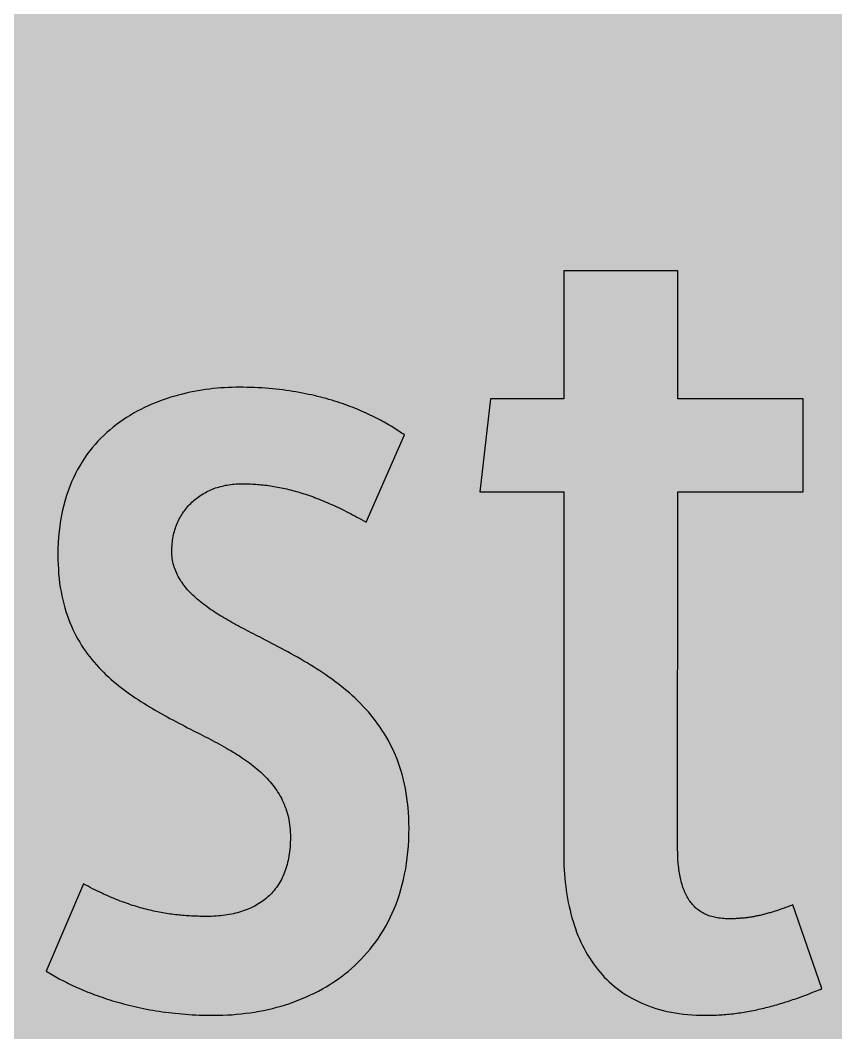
# Model space of a CAD drawing. Header units: millimetres. Extents: x 0 to 212, y 0 to 116.
# Drawn here: x 165.24 to 192.46, y 24.48 to 58.26 of the extents above; entities that cross this region are included whole.
import ezdxf

# ---------------------------------------------------------------- set-up
doc = ezdxf.new("R2010")
doc.units = ezdxf.units.MM

msp = doc.modelspace()

# ---------------------------------------------------------------- hatches: boundary and pattern name
for color, points in [(254, [(14.1633, 0.0536), (13.9878, 0.0533), (13.8125, 0.0559), (13.6373, 0.061), (13.462, 0.0686), (13.2893, 0.0787), (13.114, 0.0914), (12.9413, 0.1041), (12.7686, 0.1219), (12.5959, 0.1397), (12.4231, 0.16), (12.2504, 0.1829), (12.0777, 0.2057), (11.9075, 0.2337), (11.7373, 0.2616), (11.5672, 0.2921), (11.397, 0.3251), (11.2268, 0.3607), (11.0592, 0.3988), (10.8915, 0.4369), (10.7239, 0.4775), (10.5562, 0.5207), (10.3886, 0.5664), (10.2235, 0.6121), (10.0584, 0.6629), (9.8933, 0.7137), (9.7307, 0.7671), (9.5682, 0.8204), (9.4056, 0.8788), (9.2431, 0.9373), (9.083, 0.9982), (8.923, 1.0617), (8.763, 1.1252), (8.6055, 1.1938), (8.4455, 1.2624), (8.2906, 1.331), (8.1331, 1.4046), (7.9781, 1.4783), (7.8232, 1.5545), (7.6708, 1.6332), (7.5184, 1.7145), (7.366, 1.7958), (7.2161, 1.8796), (7.0663, 1.966), (6.919, 2.0523), (6.7716, 2.1438), (6.6243, 2.2352), (6.4795, 2.3266), (6.3348, 2.4232), (6.19, 2.5197), (6.0477, 2.6187), (5.908, 2.7178), (5.7683, 2.8194), (5.6286, 2.9235), (5.4915, 3.0302), (5.3543, 3.1369), (5.2197, 3.2461), (5.0851, 3.3579), (4.953, 3.4722), (4.8209, 3.5865), (4.6914, 3.7033), (4.5644, 3.8202), (4.4348, 3.9395), (4.3104, 4.0615), (4.1859, 4.1859), (4.0615, 4.3104), (3.9395, 4.4348), (3.8202, 4.5618), (3.7033, 4.6914), (3.5865, 4.8209), (3.4722, 4.953), (3.3579, 5.0851), (3.2487, 5.2197), (3.1369, 5.3543), (3.0302, 5.4915), (2.9235, 5.6286), (2.8194, 5.7683), (2.7178, 5.908), (2.6187, 6.0477), (2.5197, 6.19), (2.4232, 6.3348), (2.3266, 6.477), (2.2352, 6.6243), (2.1438, 6.7691), (2.0523, 6.919), (1.966, 7.0663), (1.8796, 7.2161), (1.7958, 7.366), (1.7145, 7.5184), (1.6332, 7.6708), (1.5545, 7.8232), (1.4783, 7.9781), (1.4046, 8.1331), (1.331, 8.2906), (1.2598, 8.4455), (1.1913, 8.603), (1.1252, 8.763), (1.0592, 8.923), (0.9982, 9.083), (0.9373, 9.2431), (0.8763, 9.4056), (0.8204, 9.5682), (0.7645, 9.7307), (0.7112, 9.8933), (0.6604, 10.0584), (0.6121, 10.2235), (0.5639, 10.3911), (0.5207, 10.5562), (0.4775, 10.7239), (0.4343, 10.8915), (0.3962, 11.0592), (0.3607, 11.2268), (0.3251, 11.397), (0.2921, 11.5672), (0.2616, 11.7373), (0.2311, 11.9075), (0.2057, 12.0802), (0.1803, 12.2504), (0.1575, 12.4231), (0.1372, 12.5959), (0.1194, 12.7686), (0.1041, 12.9413), (0.0889, 13.1166), (0.0787, 13.2893), (0.0686, 13.4645), (0.061, 13.6373), (0.0559, 13.8125), (0.0508, 13.9878), (0.0508, 14.163), (0.0522, 102.3592), (0.0508, 102.5322), (0.0559, 102.7074), (0.061, 102.8827), (0.0686, 103.058), (0.0787, 103.2307), (0.0889, 103.4059), (0.1041, 103.5787), (0.1194, 103.7514), (0.1372, 103.9241), (0.1575, 104.0968), (0.1803, 104.2695), (0.2057, 104.4423), (0.2311, 104.6124), (0.2616, 104.7826), (0.2921, 104.9528), (0.3251, 105.123), (0.3607, 105.2932), (0.3962, 105.4608), (0.4343, 105.6284), (0.4775, 105.7961), (0.5207, 105.9637), (0.5639, 106.1314), (0.6121, 106.2965), (0.6604, 106.4616), (0.7112, 106.6267), (0.7645, 106.7892), (0.8204, 106.9518), (0.8763, 107.1143), (0.9373, 107.2769), (0.9982, 107.4369), (1.0592, 107.5969), (1.1252, 107.757), (1.1913, 107.9144), (1.2598, 108.0745), (1.331, 108.2294), (1.4046, 108.3869), (1.4783, 108.5418), (1.5545, 108.6968), (1.6332, 108.8492), (1.7145, 109.0016), (1.7958, 109.154), (1.8796, 109.3038), (1.966, 109.4537), (2.0523, 109.601), (2.1438, 109.7483), (2.2352, 109.8956), (2.3266, 110.0404), (2.4232, 110.1852), (2.5197, 110.33), (2.6187, 110.4722), (2.7178, 110.6119), (2.8194, 110.7516), (2.9235, 110.8913), (3.0302, 111.0285), (3.1369, 111.1656), (3.2487, 111.3003), (3.3579, 111.4349), (3.4722, 111.567), (3.5865, 111.699), (3.7033, 111.8286), (3.8202, 111.9556), (3.9395, 112.0851), (4.0615, 112.2096), (4.1859, 112.334), (4.3104, 112.4585), (4.4348, 112.5804), (4.5644, 112.6998), (4.6914, 112.8166), (4.8209, 112.9335), (4.953, 113.0478), (5.0851, 113.1621), (5.2197, 113.2713), (5.3543, 113.3831), (5.4915, 113.4897), (5.6286, 113.5964), (5.7683, 113.7006), (5.908, 113.8022), (6.0477, 113.9012), (6.19, 114.0003), (6.3348, 114.0968), (6.4795, 114.1933), (6.6243, 114.2848), (6.7716, 114.3762), (6.919, 114.4676), (7.0663, 114.554), (7.2161, 114.6404), (7.366, 114.7242), (7.5184, 114.8055), (7.6708, 114.8867), (7.8232, 114.9655), (7.9781, 115.0417), (8.1331, 115.1153), (8.2906, 115.189), (8.4455, 115.2601), (8.6055, 115.3287), (8.763, 115.3947), (8.923, 115.4608), (9.083, 115.5217), (9.2431, 115.5827), (9.4056, 115.6437), (9.5682, 115.6995), (9.7307, 115.7554), (9.8933, 115.8088), (10.0584, 115.8596), (10.2235, 115.9078), (10.3886, 115.9561), (10.5562, 115.9993), (10.7239, 116.0424), (10.8915, 116.0856), (11.0592, 116.1237), (11.2268, 116.1593), (11.397, 116.1948), (11.5672, 116.2279), (11.7373, 116.2583), (11.9075, 116.2888), (12.0777, 116.3142), (12.2504, 116.3396), (12.4231, 116.3625), (12.5959, 116.3828), (12.7686, 116.4006), (12.9413, 116.4158), (13.114, 116.4311), (13.2893, 116.4412), (13.462, 116.4514), (13.6373, 116.459), (13.8125, 116.4641), (13.9878, 116.4692), (14.163, 116.4692), (197.6078, 116.4703), (197.7822, 116.4692), (197.9574, 116.4641), (198.1327, 116.459), (198.3054, 116.4514), (198.4807, 116.4412), (198.6534, 116.4311), (198.8287, 116.4158), (199.0014, 116.4006), (199.1741, 116.3828), (199.3468, 116.3625), (199.5195, 116.3396), (199.6897, 116.3142), (199.8624, 116.2888), (200.0326, 116.2583), (200.2028, 116.2279), (200.373, 116.1948), (200.5432, 116.1593), (200.7108, 116.1237), (200.8784, 116.0856), (201.0461, 116.0424), (201.2137, 115.9993), (201.3788, 115.9561), (201.5465, 115.9078), (201.7116, 115.8596), (201.8767, 115.8088), (202.0392, 115.7554), (202.2018, 115.6995), (202.3643, 115.6437), (202.5269, 115.5827), (202.6869, 115.5217), (202.8469, 115.4608), (203.007, 115.3947), (203.167, 115.3287), (203.3245, 115.2601), (203.4794, 115.189), (203.6369, 115.1153), (203.7918, 115.0417), (203.9468, 114.9655), (204.0992, 114.8867), (204.2516, 114.8055), (204.404, 114.7242), (204.5538, 114.6404), (204.7037, 114.554), (204.8535, 114.4676), (205.0009, 114.3762), (205.1456, 114.2848), (205.293, 114.1933), (205.4352, 114.0968), (205.58, 114.0003), (205.7222, 113.9012), (205.8619, 113.8022), (206.0016, 113.7006), (206.1413, 113.5964), (206.2785, 113.4897), (206.4156, 113.3831), (206.5503, 113.2713), (206.6849, 113.1621), (206.817, 113.0478), (206.949, 112.9335), (207.0786, 112.8166), (207.2081, 112.6998), (207.3351, 112.5804), (207.4596, 112.4585), (207.584, 112.334), (207.7085, 112.2096), (207.8304, 112.0851), (207.9498, 111.9556), (208.0666, 111.8286), (208.1835, 111.699), (208.2978, 111.567), (208.4121, 111.4349), (208.5238, 111.3003), (208.6331, 111.1656), (208.7397, 111.0285), (208.8464, 110.8913), (208.9506, 110.7516), (209.0522, 110.6119), (209.1512, 110.4722), (209.2503, 110.33), (209.3468, 110.1852), (209.4433, 110.0404), (209.5348, 109.8956), (209.6262, 109.7483), (209.7176, 109.601), (209.804, 109.4537), (209.8904, 109.3038), (209.9742, 109.154), (210.0555, 109.0016), (210.1367, 108.8492), (210.2155, 108.6968), (210.2917, 108.5418), (210.3653, 108.3869), (210.439, 108.2294), (210.5076, 108.0745), (210.5762, 107.9144), (210.6447, 107.757), (210.7082, 107.5969), (210.7717, 107.4369), (210.8327, 107.2769), (210.8911, 107.1143), (210.9495, 106.9518), (211.0029, 106.7892), (211.0562, 106.6267), (211.107, 106.4616), (211.1578, 106.2965), (211.2035, 106.1314), (211.2493, 105.9637), (211.2924, 105.7961), (211.3331, 105.6284), (211.3712, 105.4608), (211.4093, 105.2932), (211.4448, 105.123), (211.4779, 104.9528), (211.5083, 104.7826), (211.5363, 104.6124), (211.5642, 104.4423), (211.5871, 104.2695), (211.6099, 104.0968), (211.6303, 103.9241), (211.648, 103.7514), (211.6658, 103.5787), (211.6785, 103.4059), (211.6912, 103.2307), (211.7014, 103.058), (211.709, 102.8827), (211.7141, 102.7074), (211.7166, 102.5322), (211.7166, 102.3569), (211.7189, 14.1647), (211.7166, 13.9878), (211.7141, 13.8125), (211.709, 13.6373), (211.7014, 13.4645), (211.6912, 13.2893), (211.6785, 13.1166), (211.6658, 12.9413), (211.648, 12.7686), (211.6303, 12.5959), (211.6099, 12.4231), (211.5871, 12.2504), (211.5642, 12.0802), (211.5363, 11.9075), (211.5083, 11.7373), (211.4779, 11.5672), (211.4448, 11.397), (211.4093, 11.2268), (211.3712, 11.0592), (211.3331, 10.8915), (211.2924, 10.7239), (211.2493, 10.5562), (211.2035, 10.3911), (211.1578, 10.2235), (211.107, 10.0584), (211.0562, 9.8933), (211.0029, 9.7307), (210.9495, 9.5682), (210.8911, 9.4056), (210.8327, 9.2431), (210.7717, 9.083), (210.7082, 8.923), (210.6447, 8.763), (210.5762, 8.603), (210.5076, 8.4455), (210.439, 8.2906), (210.3653, 8.1331), (210.2917, 7.9781), (210.2155, 7.8232), (210.1367, 7.6708), (210.0555, 7.5184), (209.9742, 7.366), (209.8904, 7.2161), (209.804, 7.0663), (209.7176, 6.919), (209.6262, 6.7691), (209.5348, 6.6243), (209.4433, 6.477), (209.3468, 6.3348), (209.2503, 6.19), (209.1512, 6.0477), (209.0522, 5.908), (208.9506, 5.7683), (208.8464, 5.6286), (208.7397, 5.4915), (208.6331, 5.3543), (208.5238, 5.2197), (208.4121, 5.0851), (208.2978, 4.953), (208.1835, 4.8209), (208.0666, 4.6914), (207.9498, 4.5618), (207.8304, 4.4348), (207.7085, 4.3104), (207.584, 4.1859), (207.4596, 4.0615), (207.3351, 3.9395), (207.2081, 3.8202), (207.0786, 3.7033), (206.949, 3.5865), (206.817, 3.4722), (206.6849, 3.3579), (206.5503, 3.2461), (206.4156, 3.1369), (206.2785, 3.0302), (206.1413, 2.9235), (206.0016, 2.8194), (205.8619, 2.7178), (205.7222, 2.6187), (205.58, 2.5197), (205.4352, 2.4232), (205.293, 2.3266), (205.1456, 2.2352), (205.0009, 2.1438), (204.8535, 2.0523), (204.7037, 1.966), (204.5538, 1.8796), (204.404, 1.7958), (204.2516, 1.7145), (204.0992, 1.6332), (203.9468, 1.5545), (203.7918, 1.4783), (203.6369, 1.4046), (203.4794, 1.331), (203.3245, 1.2624), (203.167, 1.1938), (203.007, 1.1252), (202.8469, 1.0617), (202.6869, 0.9982), (202.5269, 0.9373), (202.3643, 0.8788), (202.2018, 0.8204), (202.0392, 0.7671), (201.8767, 0.7137), (201.7116, 0.6629), (201.5465, 0.6121), (201.3788, 0.5664), (201.2137, 0.5207), (201.0461, 0.4775), (200.8784, 0.4369), (200.7108, 0.3988), (200.5432, 0.3607), (200.373, 0.3251), (200.2028, 0.2921), (200.0326, 0.2616), (199.8624, 0.2337), (199.6897, 0.2057), (199.5195, 0.1829), (199.3468, 0.16), (199.1741, 0.1397), (199.0014, 0.1219), (198.8287, 0.1041), (198.6534, 0.0914), (198.4807, 0.0787), (198.3054, 0.0686), (198.1327, 0.061), (197.9574, 0.0559), (197.7822, 0.0533), (197.6069, 0.0533)]), (59, [(183.3809, 30.4969), (183.3804, 30.3479), (183.3829, 30.2031), (183.388, 30.0584), (183.3956, 29.9161), (183.4058, 29.7764), (183.4185, 29.6367), (183.4312, 29.497), (183.449, 29.3599), (183.4667, 29.2252), (183.4871, 29.0906), (183.5099, 28.9585), (183.5328, 28.8265), (183.5607, 28.6995), (183.5912, 28.5699), (183.6217, 28.4455), (183.6547, 28.321), (183.6928, 28.1991), (183.7309, 28.0797), (183.7715, 27.9603), (183.8122, 27.8435), (183.8579, 27.7292), (183.9062, 27.6149), (183.957, 27.5057), (184.0078, 27.3964), (184.0636, 27.2898), (184.1195, 27.1856), (184.1779, 27.0815), (184.2389, 26.9824), (184.3049, 26.8834), (184.371, 26.7868), (184.4396, 26.6929), (184.5107, 26.6014), (184.5843, 26.5125), (184.6605, 26.4262), (184.7367, 26.3398), (184.818, 26.2585), (184.9018, 26.1772), (184.9882, 26.101), (185.0771, 26.0274), (185.166, 25.9537), (185.26, 25.8851), (185.3565, 25.8166), (185.453, 25.7531), (185.5546, 25.6896), (185.6588, 25.6311), (185.7629, 25.5753), (185.8721, 25.5219), (185.9839, 25.4711), (186.0956, 25.4229), (186.2125, 25.3771), (186.3319, 25.334), (186.4538, 25.2959), (186.5757, 25.2603), (186.7027, 25.2247), (186.8322, 25.1943), (186.9643, 25.1689), (187.0989, 25.1435), (187.2361, 25.1231), (187.3758, 25.1054), (187.518, 25.0901), (187.6628, 25.0774), (187.8101, 25.0698), (187.9625, 25.0647), (188.1149, 25.0647), (188.1759, 25.0647), (188.2394, 25.0647), (188.3004, 25.0647), (188.3613, 25.0673), (188.4223, 25.0698), (188.4858, 25.0723), (188.5467, 25.0749), (188.6077, 25.08), (188.6687, 25.085), (188.7296, 25.0876), (188.7906, 25.0927), (188.8515, 25.1003), (188.915, 25.1054), (188.976, 25.113), (189.037, 25.1181), (189.0979, 25.1257), (189.1589, 25.1358), (189.2198, 25.1435), (189.2808, 25.1511), (189.3418, 25.1612), (189.4027, 25.1714), (189.4637, 25.1816), (189.5221, 25.1917), (189.5831, 25.2019), (189.644, 25.2146), (189.705, 25.2273), (189.7659, 25.2374), (189.8269, 25.2501), (189.8879, 25.2654), (189.9488, 25.2781), (190.0072, 25.2933), (190.0682, 25.306), (190.1292, 25.3213), (190.1901, 25.3365), (190.2511, 25.3517), (190.3095, 25.367), (190.3705, 25.3848), (190.4314, 25.4), (190.4924, 25.4178), (190.5508, 25.4356), (190.6118, 25.4533), (190.6727, 25.4711), (190.7337, 25.4889), (190.7921, 25.5092), (190.8531, 25.527), (190.914, 25.5473), (190.9724, 25.5676), (191.0334, 25.588), (191.0944, 25.6083), (191.1528, 25.6286), (191.2137, 25.6515), (191.2747, 25.6718), (191.3331, 25.6946), (191.3941, 25.7175), (191.455, 25.7404), (191.5135, 25.7632), (191.5744, 25.7861), (191.6354, 25.8089), (191.6938, 25.8318), (191.7548, 25.8572), (191.8157, 25.8826), (191.8741, 25.9055), (191.9351, 25.9309), (191.9961, 25.9563), (191.0263, 28.751), (190.9826, 28.7325), (190.942, 28.7172), (190.9013, 28.702), (190.8607, 28.6868), (190.8226, 28.6715), (190.7819, 28.6588), (190.7438, 28.6436), (190.7032, 28.6309), (190.6651, 28.6156), (190.627, 28.6029), (190.5914, 28.5902), (190.5533, 28.5775), (190.5152, 28.5648), (190.4797, 28.5521), (190.4441, 28.542), (190.4086, 28.5293), (190.373, 28.5191), (190.3374, 28.509), (190.3019, 28.4988), (190.2663, 28.4861), (190.2333, 28.4785), (190.1977, 28.4683), (190.1647, 28.4582), (190.1317, 28.448), (190.0987, 28.4404), (190.0657, 28.4328), (190.0326, 28.4226), (189.9996, 28.415), (189.9666, 28.4074), (189.9336, 28.3997), (189.9031, 28.3921), (189.8701, 28.387), (189.8396, 28.3794), (189.8066, 28.3743), (189.7761, 28.3667), (189.7456, 28.3616), (189.7126, 28.354), (189.6821, 28.3489), (189.6516, 28.3439), (189.6212, 28.3388), (189.5907, 28.3337), (189.5602, 28.3312), (189.5297, 28.3261), (189.4992, 28.321), (189.4688, 28.3185), (189.4383, 28.3134), (189.4078, 28.3108), (189.3773, 28.3083), (189.3468, 28.3058), (189.3164, 28.3032), (189.2859, 28.3007), (189.2554, 28.2981), (189.2249, 28.2956), (189.1944, 28.2931), (189.1665, 28.2905), (189.136, 28.2905), (189.1055, 28.288), (189.0751, 28.288), (189.0446, 28.2854), (189.0141, 28.2854), (188.9836, 28.2854), (188.9531, 28.2854), (188.9201, 28.2854), (188.8896, 28.2829), (188.8338, 28.2854), (188.7753, 28.2854), (188.722, 28.2905), (188.6661, 28.2931), (188.6128, 28.3007), (188.562, 28.3058), (188.5112, 28.3134), (188.4604, 28.3235), (188.4121, 28.3337), (188.3639, 28.3464), (188.3181, 28.3591), (188.2724, 28.3718), (188.2267, 28.387), (188.1835, 28.4048), (188.1403, 28.4226), (188.0997, 28.4404), (188.0591, 28.4607), (188.021, 28.4836), (187.9829, 28.5039), (187.9448, 28.5293), (187.9092, 28.5521), (187.8736, 28.5801), (187.8381, 28.6055), (187.8051, 28.6334), (187.772, 28.6639), (187.7416, 28.6944), (187.7111, 28.7249), (187.6806, 28.7579), (187.6527, 28.7934), (187.6247, 28.8265), (187.5968, 28.862), (187.5714, 28.9001), (187.546, 28.9382), (187.5231, 28.9789), (187.5003, 29.0195), (187.4774, 29.0601), (187.4545, 29.1033), (187.4342, 29.1465), (187.4139, 29.1922), (187.3961, 29.2379), (187.3783, 29.2837), (187.3606, 29.3319), (187.3453, 29.3827), (187.3301, 29.431), (187.3148, 29.4843), (187.2996, 29.5351), (187.2869, 29.5885), (187.2767, 29.6443), (187.264, 29.6977), (187.2539, 29.7561), (187.2437, 29.812), (187.2336, 29.8704), (187.2259, 29.9314), (187.2183, 29.9923), (187.2107, 30.0533), (187.2056, 30.1142), (187.2005, 30.1777), (187.1955, 30.2438), (187.1929, 30.3098), (187.1878, 30.3759), (187.1853, 30.4444), (187.1853, 30.5105), (187.1828, 30.5816), (187.1828, 30.6527), (187.1846, 42.5274), (191.3749, 42.5274), (191.3749, 45.6322), (187.1846, 45.6322), (187.1846, 49.8997), (183.3809, 49.8997), (183.3809, 45.6322), (180.9365, 45.6322), (180.5862, 42.5274), (183.3809, 42.5274)]), (59, [(171.7008, 25.0649), (171.8513, 25.0647), (172.0037, 25.0698), (172.1587, 25.0749), (172.3111, 25.085), (172.4609, 25.0977), (172.6133, 25.113), (172.7657, 25.1308), (172.9156, 25.1511), (173.0654, 25.1739), (173.2153, 25.1993), (173.3626, 25.2298), (173.5125, 25.2603), (173.6573, 25.2959), (173.8046, 25.334), (173.9494, 25.3746), (174.0941, 25.4178), (174.2364, 25.4635), (174.3761, 25.5143), (174.5183, 25.5651), (174.6555, 25.621), (174.7926, 25.6794), (174.9273, 25.7429), (175.0619, 25.8064), (175.194, 25.875), (175.326, 25.9461), (175.453, 26.0198), (175.58, 26.096), (175.7045, 26.1772), (175.8264, 26.2585), (175.9483, 26.3449), (176.0652, 26.4363), (176.182, 26.5278), (176.2938, 26.6243), (176.4055, 26.7233), (176.5148, 26.8275), (176.6189, 26.9342), (176.723, 27.0434), (176.8221, 27.1551), (176.9212, 27.272), (177.0151, 27.3914), (177.1066, 27.5133), (177.1955, 27.6403), (177.2818, 27.7698), (177.3631, 27.9019), (177.4419, 28.0391), (177.5181, 28.1788), (177.5892, 28.3235), (177.6578, 28.4683), (177.7238, 28.6207), (177.7848, 28.7731), (177.8432, 28.9306), (177.8965, 29.0932), (177.9473, 29.2583), (177.993, 29.4259), (178.0337, 29.5986), (178.0718, 29.7739), (178.1073, 29.9517), (178.1353, 30.1346), (178.1607, 30.3225), (178.181, 30.513), (178.1988, 30.7061), (178.2089, 30.9042), (178.2166, 31.1074), (178.2191, 31.3106), (178.2166, 31.4884), (178.2115, 31.6611), (178.2013, 31.8313), (178.1886, 31.9964), (178.1708, 32.1589), (178.1505, 32.319), (178.1277, 32.4739), (178.0997, 32.6288), (178.0692, 32.7762), (178.0337, 32.9235), (177.9981, 33.0683), (177.9575, 33.208), (177.9143, 33.3451), (177.8686, 33.4797), (177.8178, 33.6118), (177.767, 33.7414), (177.7111, 33.8658), (177.6527, 33.9903), (177.5943, 34.1122), (177.5308, 34.229), (177.4647, 34.3459), (177.3987, 34.4576), (177.3276, 34.5694), (177.2539, 34.6761), (177.1802, 34.7828), (177.104, 34.8869), (177.0253, 34.9885), (176.944, 35.0876), (176.8627, 35.1841), (176.7764, 35.2806), (176.6926, 35.372), (176.6037, 35.4635), (176.5148, 35.5524), (176.4233, 35.6413), (176.3293, 35.7251), (176.2379, 35.8089), (176.1414, 35.8902), (176.0449, 35.9715), (175.9483, 36.0502), (175.8493, 36.1264), (175.7477, 36.2026), (175.6486, 36.2763), (175.547, 36.3499), (175.4429, 36.4211), (175.3413, 36.4896), (175.2371, 36.5582), (175.1305, 36.6268), (175.0263, 36.6928), (174.9196, 36.7563), (174.8155, 36.8224), (174.7088, 36.8833), (174.6021, 36.9468), (174.4955, 37.0078), (174.3888, 37.0688), (174.2821, 37.1272), (174.1729, 37.1856), (174.0662, 37.244), (173.9595, 37.3024), (173.8528, 37.3583), (173.7487, 37.4167), (173.642, 37.4726), (173.5379, 37.526), (173.4312, 37.5818), (173.3296, 37.6377), (173.2534, 37.6758), (173.1772, 37.7139), (173.101, 37.752), (173.0248, 37.7901), (172.9511, 37.8282), (172.8775, 37.8663), (172.8038, 37.9044), (172.7302, 37.9425), (172.659, 37.9806), (172.5854, 38.0187), (172.5143, 38.0568), (172.4431, 38.0949), (172.3746, 38.133), (172.306, 38.1711), (172.2374, 38.2118), (172.1688, 38.2499), (172.1002, 38.288), (172.0342, 38.3286), (171.9682, 38.3667), (171.9047, 38.4073), (171.8412, 38.4454), (171.7777, 38.4861), (171.7167, 38.5267), (171.6557, 38.5674), (171.5948, 38.608), (171.5364, 38.6486), (171.4779, 38.6918), (171.4221, 38.7325), (171.3662, 38.7731), (171.3103, 38.8163), (171.257, 38.8595), (171.2036, 38.9026), (171.1528, 38.9458), (171.102, 38.989), (171.0538, 39.0347), (171.008, 39.0779), (170.9598, 39.1236), (170.9166, 39.1693), (170.8734, 39.2151), (170.8302, 39.2608), (170.7896, 39.3065), (170.749, 39.3548), (170.7134, 39.403), (170.6753, 39.4513), (170.6423, 39.4995), (170.6067, 39.5503), (170.5762, 39.5986), (170.5458, 39.6494), (170.5178, 39.7002), (170.4899, 39.7535), (170.4645, 39.8043), (170.4416, 39.8577), (170.4213, 39.911), (170.401, 39.9669), (170.3807, 40.0202), (170.3654, 40.0761), (170.3502, 40.132), (170.3375, 40.1904), (170.3273, 40.2488), (170.3172, 40.3073), (170.3121, 40.3657), (170.307, 40.4241), (170.3045, 40.4851), (170.3019, 40.5486), (170.3019, 40.6095), (170.3045, 40.673), (170.3095, 40.7365), (170.3146, 40.7975), (170.3197, 40.8559), (170.3273, 40.9169), (170.3375, 40.9753), (170.3476, 41.0337), (170.3603, 41.0921), (170.373, 41.148), (170.3883, 41.2039), (170.4035, 41.2598), (170.4213, 41.3131), (170.4391, 41.3664), (170.4594, 41.4198), (170.4797, 41.4731), (170.5026, 41.5239), (170.5254, 41.5722), (170.5508, 41.623), (170.5762, 41.6712), (170.6042, 41.7195), (170.6321, 41.7652), (170.6601, 41.8109), (170.6905, 41.8567), (170.7236, 41.8998), (170.754, 41.943), (170.7896, 41.9862), (170.8226, 42.0268), (170.8582, 42.0675), (170.8963, 42.1056), (170.9318, 42.1437), (170.9725, 42.1818), (171.0106, 42.2173), (171.0512, 42.2529), (171.0944, 42.2885), (171.135, 42.3215), (171.1782, 42.3545), (171.2239, 42.385), (171.2671, 42.4155), (171.3128, 42.4434), (171.3611, 42.4713), (171.4094, 42.4993), (171.4576, 42.5247), (171.5059, 42.5501), (171.5567, 42.5729), (171.6075, 42.5958), (171.6583, 42.6161), (171.7091, 42.6364), (171.7624, 42.6568), (171.8158, 42.6745), (171.8716, 42.6898), (171.925, 42.7076), (171.9809, 42.7203), (172.0367, 42.733), (172.0952, 42.7457), (172.151, 42.7558), (172.2095, 42.766), (172.2679, 42.7736), (172.3288, 42.7812), (172.3873, 42.7863), (172.4482, 42.7914), (172.5092, 42.7939), (172.5701, 42.7965), (172.6311, 42.7965), (172.6921, 42.7965), (172.7505, 42.7965), (172.8114, 42.7965), (172.8699, 42.7939), (172.9308, 42.7914), (172.9918, 42.7888), (173.0502, 42.7838), (173.1112, 42.7812), (173.1696, 42.7761), (173.2305, 42.7711), (173.289, 42.766), (173.3499, 42.7584), (173.4109, 42.7533), (173.4693, 42.7457), (173.5303, 42.738), (173.5912, 42.7279), (173.6522, 42.7203), (173.7106, 42.7101), (173.7716, 42.6999), (173.8325, 42.6872), (173.8935, 42.6771), (173.9544, 42.6644), (174.0154, 42.6517), (174.0764, 42.639), (174.1399, 42.6237), (174.2008, 42.6085), (174.2618, 42.5933), (174.3253, 42.578), (174.3862, 42.5602), (174.4497, 42.5425), (174.5132, 42.5247), (174.5767, 42.5069), (174.6402, 42.4866), (174.7037, 42.4663), (174.7672, 42.4459), (174.8307, 42.4256), (174.8942, 42.4028), (174.9603, 42.3799), (175.0263, 42.357), (175.0898, 42.3316), (175.1559, 42.3062), (175.2219, 42.2808), (175.2879, 42.2554), (175.3565, 42.2275), (175.4226, 42.1996), (175.4911, 42.1691), (175.5572, 42.1411), (175.6258, 42.1107), (175.6943, 42.0802), (175.7655, 42.0472), (175.834, 42.0141), (175.9052, 41.9811), (175.9737, 41.9481), (176.0449, 41.9125), (176.116, 41.877), (176.1896, 41.8389), (176.2608, 41.8033), (176.3344, 41.7652), (176.4081, 41.7246), (176.4817, 41.6865), (176.5554, 41.6458), (176.6316, 41.6027), (176.7078, 41.5595), (176.784, 41.5163), (178.0646, 44.4292), (178.0184, 44.4602), (177.9727, 44.4906), (177.927, 44.5211), (177.8787, 44.5541), (177.8279, 44.5872), (177.7771, 44.6202), (177.7263, 44.6532), (177.673, 44.6862), (177.6171, 44.7192), (177.5612, 44.7523), (177.5028, 44.7853), (177.4444, 44.8183), (177.386, 44.8539), (177.3225, 44.8869), (177.2615, 44.9199), (177.198, 44.9555), (177.132, 44.9885), (177.0659, 45.0215), (176.9974, 45.0545), (176.9262, 45.0875), (176.8577, 45.1206), (176.784, 45.1561), (176.7103, 45.1866), (176.6367, 45.2196), (176.5605, 45.2526), (176.4843, 45.2857), (176.4055, 45.3161), (176.3243, 45.3492), (176.243, 45.3796), (176.1617, 45.4101), (176.0779, 45.4406), (175.9915, 45.4711), (175.9052, 45.499), (175.8163, 45.527), (175.7274, 45.5574), (175.6385, 45.5828), (175.5445, 45.6108), (175.453, 45.6387), (175.3565, 45.6641), (175.2625, 45.6895), (175.1635, 45.7124), (175.0644, 45.7378), (174.9654, 45.7606), (174.8638, 45.781), (174.7622, 45.8038), (174.658, 45.8241), (174.5513, 45.8445), (174.4447, 45.8622), (174.338, 45.88), (174.2288, 45.8978), (174.117, 45.913), (174.0052, 45.9283), (173.8909, 45.941), (173.7766, 45.9537), (173.6598, 45.9664), (173.543, 45.9765), (173.4236, 45.9867), (173.3042, 45.9943), (173.1823, 46.0019), (173.0578, 46.007), (172.9334, 46.0121), (172.8089, 46.0146), (172.6819, 46.0172), (172.5524, 46.0172), (172.433, 46.0172), (172.3111, 46.0146), (172.1866, 46.0096), (172.0621, 46.0019), (171.9377, 45.9943), (171.8107, 45.9842), (171.6837, 45.9715), (171.5567, 45.9562), (171.4297, 45.9384), (171.3001, 45.9207), (171.1731, 45.8978), (171.0436, 45.8749), (170.9141, 45.8495), (170.7845, 45.8191), (170.655, 45.7886), (170.5254, 45.7556), (170.3984, 45.72), (170.2689, 45.6819), (170.1419, 45.6413), (170.0149, 45.5981), (169.8879, 45.5498), (169.7609, 45.5016), (169.6364, 45.4508), (169.512, 45.3949), (169.3901, 45.339), (169.2681, 45.278), (169.1462, 45.2145), (169.0268, 45.1485), (168.91, 45.0799), (168.7932, 45.0088), (168.6789, 44.9326), (168.5646, 44.8539), (168.4553, 44.7726), (168.3461, 44.6862), (168.2394, 44.5999), (168.1353, 44.5084), (168.0312, 44.4119), (167.9321, 44.3154), (167.833, 44.2138), (167.7391, 44.1071), (167.6476, 44.0004), (167.5562, 43.8861), (167.4698, 43.7718), (167.386, 43.6524), (167.3073, 43.528), (167.2285, 43.401), (167.1549, 43.2714), (167.0837, 43.1368), (167.0177, 42.9997), (166.9542, 42.8574), (166.8932, 42.7101), (166.8374, 42.5602), (166.7866, 42.4053), (166.7383, 42.2478), (166.6926, 42.0853), (166.6545, 41.9176), (166.6189, 41.7474), (166.5884, 41.5722), (166.5605, 41.3918), (166.5376, 41.209), (166.5224, 41.021), (166.5097, 40.828), (166.5021, 40.6324), (166.4995, 40.4292), (166.4995, 40.2641), (166.5046, 40.1015), (166.5148, 39.944), (166.5249, 39.7891), (166.5402, 39.6367), (166.558, 39.4868), (166.5808, 39.3421), (166.6037, 39.1998), (166.6316, 39.0601), (166.6621, 38.9255), (166.6951, 38.7909), (166.7307, 38.6613), (166.7688, 38.5343), (166.812, 38.4099), (166.8551, 38.288), (166.9009, 38.1686), (166.9491, 38.0517), (166.9999, 37.9374), (167.0558, 37.8257), (167.1117, 37.7165), (167.1701, 37.6123), (167.2285, 37.5082), (167.292, 37.4066), (167.3555, 37.3075), (167.4241, 37.2085), (167.4927, 37.1145), (167.5613, 37.023), (167.6349, 36.9316), (167.7086, 36.8427), (167.7848, 36.7563), (167.861, 36.6725), (167.9397, 36.5887), (168.021, 36.5074), (168.1023, 36.4287), (168.1861, 36.3525), (168.2699, 36.2763), (168.3563, 36.2026), (168.4426, 36.129), (168.5315, 36.0578), (168.6204, 35.9867), (168.7093, 35.9207), (168.8008, 35.8521), (168.8922, 35.7861), (168.9862, 35.7226), (169.0802, 35.6591), (169.1742, 35.5956), (169.2681, 35.5346), (169.3647, 35.4762), (169.4612, 35.4178), (169.5577, 35.3593), (169.6542, 35.3009), (169.7507, 35.245), (169.8498, 35.1892), (169.9463, 35.1333), (170.0454, 35.0799), (170.1419, 35.0241), (170.241, 34.9707), (170.34, 34.9199), (170.4365, 34.8666), (170.5356, 34.8158), (170.6321, 34.7624), (170.7312, 34.7116), (170.8277, 34.6608), (170.9242, 34.61), (171.008, 34.5669), (171.0893, 34.5262), (171.1731, 34.4856), (171.2544, 34.4424), (171.3382, 34.4018), (171.4195, 34.3586), (171.4983, 34.3179), (171.5795, 34.2773), (171.6583, 34.2341), (171.737, 34.1935), (171.8158, 34.1503), (171.8945, 34.1071), (171.9707, 34.0665), (172.0469, 34.0233), (172.1231, 33.9801), (172.1968, 33.9369), (172.273, 33.8938), (172.3441, 33.848), (172.4177, 33.8049), (172.4889, 33.7591), (172.5574, 33.716), (172.6286, 33.6702), (172.6971, 33.6245), (172.7632, 33.5763), (172.8292, 33.5305), (172.8953, 33.4823), (172.9588, 33.434), (173.0223, 33.3858), (173.0832, 33.335), (173.1442, 33.2867), (173.2026, 33.2359), (173.261, 33.1826), (173.3169, 33.1318), (173.3728, 33.0784), (173.4261, 33.0251), (173.4795, 32.9692), (173.5303, 32.9133), (173.5811, 32.8574), (173.6293, 32.8016), (173.675, 32.7431), (173.7208, 32.6847), (173.7639, 32.6238), (173.8046, 32.5628), (173.8452, 32.4993), (173.8833, 32.4383), (173.9214, 32.3723), (173.957, 32.3063), (173.99, 32.2402), (174.0205, 32.1742), (174.051, 32.1056), (174.0789, 32.0345), (174.1043, 31.9634), (174.1297, 31.8897), (174.1526, 31.816), (174.1729, 31.7424), (174.1907, 31.6636), (174.2059, 31.5874), (174.2211, 31.5062), (174.2313, 31.4274), (174.2415, 31.3436), (174.2491, 31.2598), (174.2567, 31.176), (174.2592, 31.0896), (174.2592, 31.0007), (174.2592, 30.9169), (174.2567, 30.8356), (174.2542, 30.7543), (174.2465, 30.6756), (174.2415, 30.5994), (174.2313, 30.5232), (174.2211, 30.447), (174.211, 30.3733), (174.1957, 30.3022), (174.183, 30.2311), (174.1653, 30.1625), (174.1475, 30.0939), (174.1297, 30.0279), (174.1094, 29.9618), (174.0865, 29.8983), (174.0637, 29.8348), (174.0383, 29.7739), (174.0129, 29.7129), (173.9849, 29.6545), (173.957, 29.5986), (173.9265, 29.5427), (173.8935, 29.4869), (173.8605, 29.4335), (173.8274, 29.3827), (173.7919, 29.3319), (173.7538, 29.2811), (173.7157, 29.2329), (173.675, 29.1871), (173.6344, 29.1414), (173.5912, 29.0957), (173.548, 29.0551), (173.5049, 29.0119), (173.4566, 28.9712), (173.4109, 28.9331), (173.3626, 28.895), (173.3118, 28.8595), (173.261, 28.8239), (173.2077, 28.7909), (173.1543, 28.7579), (173.101, 28.7274), (173.0451, 28.6969), (172.9892, 28.669), (172.9308, 28.641), (172.8724, 28.6156), (172.8114, 28.5902), (172.7505, 28.5674), (172.687, 28.5445), (172.6235, 28.5242), (172.56, 28.5039), (172.4939, 28.4861), (172.4254, 28.4683), (172.3593, 28.4531), (172.2907, 28.4378), (172.2196, 28.4251), (172.1485, 28.4124), (172.0774, 28.4023), (172.0037, 28.3947), (171.9301, 28.3845), (171.8564, 28.3794), (171.7802, 28.3718), (171.7015, 28.3693), (171.6253, 28.3642), (171.5465, 28.3642), (171.4678, 28.3616), (171.4094, 28.3616), (171.3535, 28.3642), (171.2976, 28.3642), (171.2392, 28.3642), (171.1833, 28.3667), (171.1249, 28.3693), (171.069, 28.3693), (171.0106, 28.3718), (170.9547, 28.3743), (170.8963, 28.3794), (170.8379, 28.382), (170.7794, 28.387), (170.721, 28.3921), (170.6626, 28.3947), (170.6042, 28.4023), (170.5458, 28.4074), (170.4873, 28.4124), (170.4264, 28.4201), (170.368, 28.4277), (170.307, 28.4353), (170.2486, 28.4429), (170.1876, 28.4505), (170.1267, 28.4607), (170.0657, 28.4709), (170.0047, 28.481), (169.9438, 28.4912), (169.8828, 28.5039), (169.8219, 28.5166), (169.7584, 28.5293), (169.6949, 28.542), (169.6339, 28.5572), (169.5704, 28.5699), (169.5069, 28.5852), (169.4434, 28.6029), (169.3799, 28.6182), (169.3139, 28.636), (169.2504, 28.6537), (169.1843, 28.6741), (169.1208, 28.6918), (169.0548, 28.7122), (168.9887, 28.7325), (168.9227, 28.7553), (168.8541, 28.7782), (168.7881, 28.8011), (168.7195, 28.8239), (168.6509, 28.8493), (168.5823, 28.8747), (168.5138, 28.9027), (168.4452, 28.9306), (168.3766, 28.9585), (168.3055, 28.9865), (168.2344, 29.017), (168.1632, 29.0474), (168.0921, 29.0805), (168.021, 29.1109), (167.9499, 29.1465), (167.8762, 29.1795), (167.8026, 29.2151), (167.7289, 29.2506), (167.6552, 29.2887), (167.579, 29.3268), (167.5054, 29.3675), (167.4292, 29.4081), (167.353, 29.4488), (166.1128, 26.5395), (166.1617, 26.5074), (166.2125, 26.477), (166.2659, 26.4439), (166.3192, 26.4135), (166.3725, 26.3804), (166.4284, 26.35), (166.4868, 26.3169), (166.5453, 26.2865), (166.6062, 26.2534), (166.6672, 26.2204), (166.7307, 26.1899), (166.7942, 26.1569), (166.8577, 26.1239), (166.9237, 26.0934), (166.9923, 26.0604), (167.0609, 26.0299), (167.132, 25.9969), (167.2031, 25.9664), (167.2742, 25.9359), (167.3479, 25.9029), (167.4216, 25.8724), (167.4978, 25.842), (167.5765, 25.8115), (167.6552, 25.781), (167.734, 25.7505), (167.8153, 25.7226), (167.8965, 25.6921), (167.9804, 25.6642), (168.0642, 25.6362), (168.148, 25.6083), (168.2344, 25.5803), (168.3233, 25.5524), (168.4122, 25.527), (168.5011, 25.5016), (168.5925, 25.4762), (168.6839, 25.4508), (168.7779, 25.4254), (168.8719, 25.4025), (168.9684, 25.3797), (169.0649, 25.3568), (169.1615, 25.334), (169.2605, 25.3136), (169.3621, 25.2933), (169.4612, 25.273), (169.5653, 25.2527), (169.6669, 25.2349), (169.7711, 25.2171), (169.8777, 25.2019), (169.9819, 25.1841), (170.0911, 25.1714), (170.1978, 25.1562), (170.307, 25.1435), (170.4188, 25.1308), (170.5305, 25.1206), (170.6423, 25.1104), (170.7566, 25.1003), (170.8709, 25.0927), (170.9852, 25.085), (171.102, 25.0774), (171.2189, 25.0723), (171.3382, 25.0698), (171.4576, 25.0647), (171.577, 25.0647), (171.6989, 25.0647)])]:
    msp.add_hatch(color=color).paths.add_polyline_path(points)

# ---------------------------------------------------------------- linework, layer by layer
at = {"color": 59}
for points in [[(183.3809, 30.4969), (183.3804, 30.3479), (183.3829, 30.2031), (183.388, 30.0584), (183.3956, 29.9161), (183.4058, 29.7764), (183.4185, 29.6367), (183.4312, 29.497), (183.449, 29.3599), (183.4667, 29.2252), (183.4871, 29.0906), (183.5099, 28.9585), (183.5328, 28.8265), (183.5607, 28.6995), (183.5912, 28.5699), (183.6217, 28.4455), (183.6547, 28.321), (183.6928, 28.1991), (183.7309, 28.0797), (183.7715, 27.9603), (183.8122, 27.8435), (183.8579, 27.7292), (183.9062, 27.6149), (183.957, 27.5057), (184.0078, 27.3964), (184.0636, 27.2898), (184.1195, 27.1856), (184.1779, 27.0815), (184.2389, 26.9824), (184.3049, 26.8834), (184.371, 26.7868), (184.4396, 26.6929), (184.5107, 26.6014), (184.5843, 26.5125), (184.6605, 26.4262), (184.7367, 26.3398), (184.818, 26.2585), (184.9018, 26.1772), (184.9882, 26.101), (185.0771, 26.0274), (185.166, 25.9537), (185.26, 25.8851), (185.3565, 25.8166), (185.453, 25.7531), (185.5546, 25.6896), (185.6588, 25.6311), (185.7629, 25.5753), (185.8721, 25.5219), (185.9839, 25.4711), (186.0956, 25.4229), (186.2125, 25.3771), (186.3319, 25.334), (186.4538, 25.2959), (186.5757, 25.2603), (186.7027, 25.2247), (186.8322, 25.1943), (186.9643, 25.1689), (187.0989, 25.1435), (187.2361, 25.1231), (187.3758, 25.1054), (187.518, 25.0901), (187.6628, 25.0774), (187.8101, 25.0698), (187.9625, 25.0647), (188.1149, 25.0647), (188.1759, 25.0647), (188.2394, 25.0647), (188.3004, 25.0647), (188.3613, 25.0673), (188.4223, 25.0698), (188.4858, 25.0723), (188.5467, 25.0749), (188.6077, 25.08), (188.6687, 25.085), (188.7296, 25.0876), (188.7906, 25.0927), (188.8515, 25.1003), (188.915, 25.1054), (188.976, 25.113), (189.037, 25.1181), (189.0979, 25.1257), (189.1589, 25.1358), (189.2198, 25.1435), (189.2808, 25.1511), (189.3418, 25.1612), (189.4027, 25.1714), (189.4637, 25.1816), (189.5221, 25.1917), (189.5831, 25.2019), (189.644, 25.2146), (189.705, 25.2273), (189.7659, 25.2374), (189.8269, 25.2501), (189.8879, 25.2654), (189.9488, 25.2781), (190.0072, 25.2933), (190.0682, 25.306), (190.1292, 25.3213), (190.1901, 25.3365), (190.2511, 25.3517), (190.3095, 25.367), (190.3705, 25.3848), (190.4314, 25.4), (190.4924, 25.4178), (190.5508, 25.4356), (190.6118, 25.4533), (190.6727, 25.4711), (190.7337, 25.4889), (190.7921, 25.5092), (190.8531, 25.527), (190.914, 25.5473), (190.9724, 25.5676), (191.0334, 25.588), (191.0944, 25.6083), (191.1528, 25.6286), (191.2137, 25.6515), (191.2747, 25.6718), (191.3331, 25.6946), (191.3941, 25.7175), (191.455, 25.7404), (191.5135, 25.7632), (191.5744, 25.7861), (191.6354, 25.8089), (191.6938, 25.8318), (191.7548, 25.8572), (191.8157, 25.8826), (191.8741, 25.9055), (191.9351, 25.9309), (191.9961, 25.9563), (191.0263, 28.751), (190.9826, 28.7325), (190.942, 28.7172), (190.9013, 28.702), (190.8607, 28.6868), (190.8226, 28.6715), (190.7819, 28.6588), (190.7438, 28.6436), (190.7032, 28.6309), (190.6651, 28.6156), (190.627, 28.6029), (190.5914, 28.5902), (190.5533, 28.5775), (190.5152, 28.5648), (190.4797, 28.5521), (190.4441, 28.542), (190.4086, 28.5293), (190.373, 28.5191), (190.3374, 28.509), (190.3019, 28.4988), (190.2663, 28.4861), (190.2333, 28.4785), (190.1977, 28.4683), (190.1647, 28.4582), (190.1317, 28.448), (190.0987, 28.4404), (190.0657, 28.4328), (190.0326, 28.4226), (189.9996, 28.415), (189.9666, 28.4074), (189.9336, 28.3997), (189.9031, 28.3921), (189.8701, 28.387), (189.8396, 28.3794), (189.8066, 28.3743), (189.7761, 28.3667), (189.7456, 28.3616), (189.7126, 28.354), (189.6821, 28.3489), (189.6516, 28.3439), (189.6212, 28.3388), (189.5907, 28.3337), (189.5602, 28.3312), (189.5297, 28.3261), (189.4992, 28.321), (189.4688, 28.3185), (189.4383, 28.3134), (189.4078, 28.3108), (189.3773, 28.3083), (189.3468, 28.3058), (189.3164, 28.3032), (189.2859, 28.3007), (189.2554, 28.2981), (189.2249, 28.2956), (189.1944, 28.2931), (189.1665, 28.2905), (189.136, 28.2905), (189.1055, 28.288), (189.0751, 28.288), (189.0446, 28.2854), (189.0141, 28.2854), (188.9836, 28.2854), (188.9531, 28.2854), (188.9201, 28.2854), (188.8896, 28.2829), (188.8338, 28.2854), (188.7753, 28.2854), (188.722, 28.2905), (188.6661, 28.2931), (188.6128, 28.3007), (188.562, 28.3058), (188.5112, 28.3134), (188.4604, 28.3235), (188.4121, 28.3337), (188.3639, 28.3464), (188.3181, 28.3591), (188.2724, 28.3718), (188.2267, 28.387), (188.1835, 28.4048), (188.1403, 28.4226), (188.0997, 28.4404), (188.0591, 28.4607), (188.021, 28.4836), (187.9829, 28.5039), (187.9448, 28.5293), (187.9092, 28.5521), (187.8736, 28.5801), (187.8381, 28.6055), (187.8051, 28.6334), (187.772, 28.6639), (187.7416, 28.6944), (187.7111, 28.7249), (187.6806, 28.7579), (187.6527, 28.7934), (187.6247, 28.8265), (187.5968, 28.862), (187.5714, 28.9001), (187.546, 28.9382), (187.5231, 28.9789), (187.5003, 29.0195), (187.4774, 29.0601), (187.4545, 29.1033), (187.4342, 29.1465), (187.4139, 29.1922), (187.3961, 29.2379), (187.3783, 29.2837), (187.3606, 29.3319), (187.3453, 29.3827), (187.3301, 29.431), (187.3148, 29.4843), (187.2996, 29.5351), (187.2869, 29.5885), (187.2767, 29.6443), (187.264, 29.6977), (187.2539, 29.7561), (187.2437, 29.812), (187.2336, 29.8704), (187.2259, 29.9314), (187.2183, 29.9923), (187.2107, 30.0533), (187.2056, 30.1142), (187.2005, 30.1777), (187.1955, 30.2438), (187.1929, 30.3098), (187.1878, 30.3759), (187.1853, 30.4444), (187.1853, 30.5105), (187.1828, 30.5816), (187.1828, 30.6527), (187.1846, 42.5274), (191.3749, 42.5274), (191.3749, 45.6322), (187.1846, 45.6322), (187.1846, 49.8997), (183.3809, 49.8997), (183.3809, 45.6322), (180.9365, 45.6322), (180.5862, 42.5274), (183.3809, 42.5274), (183.3809, 30.4969)], [(171.7008, 25.0649), (171.8513, 25.0647), (172.0037, 25.0698), (172.1587, 25.0749), (172.3111, 25.085), (172.4609, 25.0977), (172.6133, 25.113), (172.7657, 25.1308), (172.9156, 25.1511), (173.0654, 25.1739), (173.2153, 25.1993), (173.3626, 25.2298), (173.5125, 25.2603), (173.6573, 25.2959), (173.8046, 25.334), (173.9494, 25.3746), (174.0941, 25.4178), (174.2364, 25.4635), (174.3761, 25.5143), (174.5183, 25.5651), (174.6555, 25.621), (174.7926, 25.6794), (174.9273, 25.7429), (175.0619, 25.8064), (175.194, 25.875), (175.326, 25.9461), (175.453, 26.0198), (175.58, 26.096), (175.7045, 26.1772), (175.8264, 26.2585), (175.9483, 26.3449), (176.0652, 26.4363), (176.182, 26.5278), (176.2938, 26.6243), (176.4055, 26.7233), (176.5148, 26.8275), (176.6189, 26.9342), (176.723, 27.0434), (176.8221, 27.1551), (176.9212, 27.272), (177.0151, 27.3914), (177.1066, 27.5133), (177.1955, 27.6403), (177.2818, 27.7698), (177.3631, 27.9019), (177.4419, 28.0391), (177.5181, 28.1788), (177.5892, 28.3235), (177.6578, 28.4683), (177.7238, 28.6207), (177.7848, 28.7731), (177.8432, 28.9306), (177.8965, 29.0932), (177.9473, 29.2583), (177.993, 29.4259), (178.0337, 29.5986), (178.0718, 29.7739), (178.1073, 29.9517), (178.1353, 30.1346), (178.1607, 30.3225), (178.181, 30.513), (178.1988, 30.7061), (178.2089, 30.9042), (178.2166, 31.1074), (178.2191, 31.3106), (178.2166, 31.4884), (178.2115, 31.6611), (178.2013, 31.8313), (178.1886, 31.9964), (178.1708, 32.1589), (178.1505, 32.319), (178.1277, 32.4739), (178.0997, 32.6288), (178.0692, 32.7762), (178.0337, 32.9235), (177.9981, 33.0683), (177.9575, 33.208), (177.9143, 33.3451), (177.8686, 33.4797), (177.8178, 33.6118), (177.767, 33.7414), (177.7111, 33.8658), (177.6527, 33.9903), (177.5943, 34.1122), (177.5308, 34.229), (177.4647, 34.3459), (177.3987, 34.4576), (177.3276, 34.5694), (177.2539, 34.6761), (177.1802, 34.7828), (177.104, 34.8869), (177.0253, 34.9885), (176.944, 35.0876), (176.8627, 35.1841), (176.7764, 35.2806), (176.6926, 35.372), (176.6037, 35.4635), (176.5148, 35.5524), (176.4233, 35.6413), (176.3293, 35.7251), (176.2379, 35.8089), (176.1414, 35.8902), (176.0449, 35.9715), (175.9483, 36.0502), (175.8493, 36.1264), (175.7477, 36.2026), (175.6486, 36.2763), (175.547, 36.3499), (175.4429, 36.4211), (175.3413, 36.4896), (175.2371, 36.5582), (175.1305, 36.6268), (175.0263, 36.6928), (174.9196, 36.7563), (174.8155, 36.8224), (174.7088, 36.8833), (174.6021, 36.9468), (174.4955, 37.0078), (174.3888, 37.0688), (174.2821, 37.1272), (174.1729, 37.1856), (174.0662, 37.244), (173.9595, 37.3024), (173.8528, 37.3583), (173.7487, 37.4167), (173.642, 37.4726), (173.5379, 37.526), (173.4312, 37.5818), (173.3296, 37.6377), (173.2534, 37.6758), (173.1772, 37.7139), (173.101, 37.752), (173.0248, 37.7901), (172.9511, 37.8282), (172.8775, 37.8663), (172.8038, 37.9044), (172.7302, 37.9425), (172.659, 37.9806), (172.5854, 38.0187), (172.5143, 38.0568), (172.4431, 38.0949), (172.3746, 38.133), (172.306, 38.1711), (172.2374, 38.2118), (172.1688, 38.2499), (172.1002, 38.288), (172.0342, 38.3286), (171.9682, 38.3667), (171.9047, 38.4073), (171.8412, 38.4454), (171.7777, 38.4861), (171.7167, 38.5267), (171.6557, 38.5674), (171.5948, 38.608), (171.5364, 38.6486), (171.4779, 38.6918), (171.4221, 38.7325), (171.3662, 38.7731), (171.3103, 38.8163), (171.257, 38.8595), (171.2036, 38.9026), (171.1528, 38.9458), (171.102, 38.989), (171.0538, 39.0347), (171.008, 39.0779), (170.9598, 39.1236), (170.9166, 39.1693), (170.8734, 39.2151), (170.8302, 39.2608), (170.7896, 39.3065), (170.749, 39.3548), (170.7134, 39.403), (170.6753, 39.4513), (170.6423, 39.4995), (170.6067, 39.5503), (170.5762, 39.5986), (170.5458, 39.6494), (170.5178, 39.7002), (170.4899, 39.7535), (170.4645, 39.8043), (170.4416, 39.8577), (170.4213, 39.911), (170.401, 39.9669), (170.3807, 40.0202), (170.3654, 40.0761), (170.3502, 40.132), (170.3375, 40.1904), (170.3273, 40.2488), (170.3172, 40.3073), (170.3121, 40.3657), (170.307, 40.4241), (170.3045, 40.4851), (170.3019, 40.5486), (170.3019, 40.6095), (170.3045, 40.673), (170.3095, 40.7365), (170.3146, 40.7975), (170.3197, 40.8559), (170.3273, 40.9169), (170.3375, 40.9753), (170.3476, 41.0337), (170.3603, 41.0921), (170.373, 41.148), (170.3883, 41.2039), (170.4035, 41.2598), (170.4213, 41.3131), (170.4391, 41.3664), (170.4594, 41.4198), (170.4797, 41.4731), (170.5026, 41.5239), (170.5254, 41.5722), (170.5508, 41.623), (170.5762, 41.6712), (170.6042, 41.7195), (170.6321, 41.7652), (170.6601, 41.8109), (170.6905, 41.8567), (170.7236, 41.8998), (170.754, 41.943), (170.7896, 41.9862), (170.8226, 42.0268), (170.8582, 42.0675), (170.8963, 42.1056), (170.9318, 42.1437), (170.9725, 42.1818), (171.0106, 42.2173), (171.0512, 42.2529), (171.0944, 42.2885), (171.135, 42.3215), (171.1782, 42.3545), (171.2239, 42.385), (171.2671, 42.4155), (171.3128, 42.4434), (171.3611, 42.4713), (171.4094, 42.4993), (171.4576, 42.5247), (171.5059, 42.5501), (171.5567, 42.5729), (171.6075, 42.5958), (171.6583, 42.6161), (171.7091, 42.6364), (171.7624, 42.6568), (171.8158, 42.6745), (171.8716, 42.6898), (171.925, 42.7076), (171.9809, 42.7203), (172.0367, 42.733), (172.0952, 42.7457), (172.151, 42.7558), (172.2095, 42.766), (172.2679, 42.7736), (172.3288, 42.7812), (172.3873, 42.7863), (172.4482, 42.7914), (172.5092, 42.7939), (172.5701, 42.7965), (172.6311, 42.7965), (172.6921, 42.7965), (172.7505, 42.7965), (172.8114, 42.7965), (172.8699, 42.7939), (172.9308, 42.7914), (172.9918, 42.7888), (173.0502, 42.7838), (173.1112, 42.7812), (173.1696, 42.7761), (173.2305, 42.7711), (173.289, 42.766), (173.3499, 42.7584), (173.4109, 42.7533), (173.4693, 42.7457), (173.5303, 42.738), (173.5912, 42.7279), (173.6522, 42.7203), (173.7106, 42.7101), (173.7716, 42.6999), (173.8325, 42.6872), (173.8935, 42.6771), (173.9544, 42.6644), (174.0154, 42.6517), (174.0764, 42.639), (174.1399, 42.6237), (174.2008, 42.6085), (174.2618, 42.5933), (174.3253, 42.578), (174.3862, 42.5602), (174.4497, 42.5425), (174.5132, 42.5247), (174.5767, 42.5069), (174.6402, 42.4866), (174.7037, 42.4663), (174.7672, 42.4459), (174.8307, 42.4256), (174.8942, 42.4028), (174.9603, 42.3799), (175.0263, 42.357), (175.0898, 42.3316), (175.1559, 42.3062), (175.2219, 42.2808), (175.2879, 42.2554), (175.3565, 42.2275), (175.4226, 42.1996), (175.4911, 42.1691), (175.5572, 42.1411), (175.6258, 42.1107), (175.6943, 42.0802), (175.7655, 42.0472), (175.834, 42.0141), (175.9052, 41.9811), (175.9737, 41.9481), (176.0449, 41.9125), (176.116, 41.877), (176.1896, 41.8389), (176.2608, 41.8033), (176.3344, 41.7652), (176.4081, 41.7246), (176.4817, 41.6865), (176.5554, 41.6458), (176.6316, 41.6027), (176.7078, 41.5595), (176.784, 41.5163), (178.0646, 44.4292), (178.0184, 44.4602), (177.9727, 44.4906), (177.927, 44.5211), (177.8787, 44.5541), (177.8279, 44.5872), (177.7771, 44.6202), (177.7263, 44.6532), (177.673, 44.6862), (177.6171, 44.7192), (177.5612, 44.7523), (177.5028, 44.7853), (177.4444, 44.8183), (177.386, 44.8539), (177.3225, 44.8869), (177.2615, 44.9199), (177.198, 44.9555), (177.132, 44.9885), (177.0659, 45.0215), (176.9974, 45.0545), (176.9262, 45.0875), (176.8577, 45.1206), (176.784, 45.1561), (176.7103, 45.1866), (176.6367, 45.2196), (176.5605, 45.2526), (176.4843, 45.2857), (176.4055, 45.3161), (176.3243, 45.3492), (176.243, 45.3796), (176.1617, 45.4101), (176.0779, 45.4406), (175.9915, 45.4711), (175.9052, 45.499), (175.8163, 45.527), (175.7274, 45.5574), (175.6385, 45.5828), (175.5445, 45.6108), (175.453, 45.6387), (175.3565, 45.6641), (175.2625, 45.6895), (175.1635, 45.7124), (175.0644, 45.7378), (174.9654, 45.7606), (174.8638, 45.781), (174.7622, 45.8038), (174.658, 45.8241), (174.5513, 45.8445), (174.4447, 45.8622), (174.338, 45.88), (174.2288, 45.8978), (174.117, 45.913), (174.0052, 45.9283), (173.8909, 45.941), (173.7766, 45.9537), (173.6598, 45.9664), (173.543, 45.9765), (173.4236, 45.9867), (173.3042, 45.9943), (173.1823, 46.0019), (173.0578, 46.007), (172.9334, 46.0121), (172.8089, 46.0146), (172.6819, 46.0172), (172.5524, 46.0172), (172.433, 46.0172), (172.3111, 46.0146), (172.1866, 46.0096), (172.0621, 46.0019), (171.9377, 45.9943), (171.8107, 45.9842), (171.6837, 45.9715), (171.5567, 45.9562), (171.4297, 45.9384), (171.3001, 45.9207), (171.1731, 45.8978), (171.0436, 45.8749), (170.9141, 45.8495), (170.7845, 45.8191), (170.655, 45.7886), (170.5254, 45.7556), (170.3984, 45.72), (170.2689, 45.6819), (170.1419, 45.6413), (170.0149, 45.5981), (169.8879, 45.5498), (169.7609, 45.5016), (169.6364, 45.4508), (169.512, 45.3949), (169.3901, 45.339), (169.2681, 45.278), (169.1462, 45.2145), (169.0268, 45.1485), (168.91, 45.0799), (168.7932, 45.0088), (168.6789, 44.9326), (168.5646, 44.8539), (168.4553, 44.7726), (168.3461, 44.6862), (168.2394, 44.5999), (168.1353, 44.5084), (168.0312, 44.4119), (167.9321, 44.3154), (167.833, 44.2138), (167.7391, 44.1071), (167.6476, 44.0004), (167.5562, 43.8861), (167.4698, 43.7718), (167.386, 43.6524), (167.3073, 43.528), (167.2285, 43.401), (167.1549, 43.2714), (167.0837, 43.1368), (167.0177, 42.9997), (166.9542, 42.8574), (166.8932, 42.7101), (166.8374, 42.5602), (166.7866, 42.4053), (166.7383, 42.2478), (166.6926, 42.0853), (166.6545, 41.9176), (166.6189, 41.7474), (166.5884, 41.5722), (166.5605, 41.3918), (166.5376, 41.209), (166.5224, 41.021), (166.5097, 40.828), (166.5021, 40.6324), (166.4995, 40.4292), (166.4995, 40.2641), (166.5046, 40.1015), (166.5148, 39.944), (166.5249, 39.7891), (166.5402, 39.6367), (166.558, 39.4868), (166.5808, 39.3421), (166.6037, 39.1998), (166.6316, 39.0601), (166.6621, 38.9255), (166.6951, 38.7909), (166.7307, 38.6613), (166.7688, 38.5343), (166.812, 38.4099), (166.8551, 38.288), (166.9009, 38.1686), (166.9491, 38.0517), (166.9999, 37.9374), (167.0558, 37.8257), (167.1117, 37.7165), (167.1701, 37.6123), (167.2285, 37.5082), (167.292, 37.4066), (167.3555, 37.3075), (167.4241, 37.2085), (167.4927, 37.1145), (167.5613, 37.023), (167.6349, 36.9316), (167.7086, 36.8427), (167.7848, 36.7563), (167.861, 36.6725), (167.9397, 36.5887), (168.021, 36.5074), (168.1023, 36.4287), (168.1861, 36.3525), (168.2699, 36.2763), (168.3563, 36.2026), (168.4426, 36.129), (168.5315, 36.0578), (168.6204, 35.9867), (168.7093, 35.9207), (168.8008, 35.8521), (168.8922, 35.7861), (168.9862, 35.7226), (169.0802, 35.6591), (169.1742, 35.5956), (169.2681, 35.5346), (169.3647, 35.4762), (169.4612, 35.4178), (169.5577, 35.3593), (169.6542, 35.3009), (169.7507, 35.245), (169.8498, 35.1892), (169.9463, 35.1333), (170.0454, 35.0799), (170.1419, 35.0241), (170.241, 34.9707), (170.34, 34.9199), (170.4365, 34.8666), (170.5356, 34.8158), (170.6321, 34.7624), (170.7312, 34.7116), (170.8277, 34.6608), (170.9242, 34.61), (171.008, 34.5669), (171.0893, 34.5262), (171.1731, 34.4856), (171.2544, 34.4424), (171.3382, 34.4018), (171.4195, 34.3586), (171.4983, 34.3179), (171.5795, 34.2773), (171.6583, 34.2341), (171.737, 34.1935), (171.8158, 34.1503), (171.8945, 34.1071), (171.9707, 34.0665), (172.0469, 34.0233), (172.1231, 33.9801), (172.1968, 33.9369), (172.273, 33.8938), (172.3441, 33.848), (172.4177, 33.8049), (172.4889, 33.7591), (172.5574, 33.716), (172.6286, 33.6702), (172.6971, 33.6245), (172.7632, 33.5763), (172.8292, 33.5305), (172.8953, 33.4823), (172.9588, 33.434), (173.0223, 33.3858), (173.0832, 33.335), (173.1442, 33.2867), (173.2026, 33.2359), (173.261, 33.1826), (173.3169, 33.1318), (173.3728, 33.0784), (173.4261, 33.0251), (173.4795, 32.9692), (173.5303, 32.9133), (173.5811, 32.8574), (173.6293, 32.8016), (173.675, 32.7431), (173.7208, 32.6847), (173.7639, 32.6238), (173.8046, 32.5628), (173.8452, 32.4993), (173.8833, 32.4383), (173.9214, 32.3723), (173.957, 32.3063), (173.99, 32.2402), (174.0205, 32.1742), (174.051, 32.1056), (174.0789, 32.0345), (174.1043, 31.9634), (174.1297, 31.8897), (174.1526, 31.816), (174.1729, 31.7424), (174.1907, 31.6636), (174.2059, 31.5874), (174.2211, 31.5062), (174.2313, 31.4274), (174.2415, 31.3436), (174.2491, 31.2598), (174.2567, 31.176), (174.2592, 31.0896), (174.2592, 31.0007), (174.2592, 30.9169), (174.2567, 30.8356), (174.2542, 30.7543), (174.2465, 30.6756), (174.2415, 30.5994), (174.2313, 30.5232), (174.2211, 30.447), (174.211, 30.3733), (174.1957, 30.3022), (174.183, 30.2311), (174.1653, 30.1625), (174.1475, 30.0939), (174.1297, 30.0279), (174.1094, 29.9618), (174.0865, 29.8983), (174.0637, 29.8348), (174.0383, 29.7739), (174.0129, 29.7129), (173.9849, 29.6545), (173.957, 29.5986), (173.9265, 29.5427), (173.8935, 29.4869), (173.8605, 29.4335), (173.8274, 29.3827), (173.7919, 29.3319), (173.7538, 29.2811), (173.7157, 29.2329), (173.675, 29.1871), (173.6344, 29.1414), (173.5912, 29.0957), (173.548, 29.0551), (173.5049, 29.0119), (173.4566, 28.9712), (173.4109, 28.9331), (173.3626, 28.895), (173.3118, 28.8595), (173.261, 28.8239), (173.2077, 28.7909), (173.1543, 28.7579), (173.101, 28.7274), (173.0451, 28.6969), (172.9892, 28.669), (172.9308, 28.641), (172.8724, 28.6156), (172.8114, 28.5902), (172.7505, 28.5674), (172.687, 28.5445), (172.6235, 28.5242), (172.56, 28.5039), (172.4939, 28.4861), (172.4254, 28.4683), (172.3593, 28.4531), (172.2907, 28.4378), (172.2196, 28.4251), (172.1485, 28.4124), (172.0774, 28.4023), (172.0037, 28.3947), (171.9301, 28.3845), (171.8564, 28.3794), (171.7802, 28.3718), (171.7015, 28.3693), (171.6253, 28.3642), (171.5465, 28.3642), (171.4678, 28.3616), (171.4094, 28.3616), (171.3535, 28.3642), (171.2976, 28.3642), (171.2392, 28.3642), (171.1833, 28.3667), (171.1249, 28.3693), (171.069, 28.3693), (171.0106, 28.3718), (170.9547, 28.3743), (170.8963, 28.3794), (170.8379, 28.382), (170.7794, 28.387), (170.721, 28.3921), (170.6626, 28.3947), (170.6042, 28.4023), (170.5458, 28.4074), (170.4873, 28.4124), (170.4264, 28.4201), (170.368, 28.4277), (170.307, 28.4353), (170.2486, 28.4429), (170.1876, 28.4505), (170.1267, 28.4607), (170.0657, 28.4709), (170.0047, 28.481), (169.9438, 28.4912), (169.8828, 28.5039), (169.8219, 28.5166), (169.7584, 28.5293), (169.6949, 28.542), (169.6339, 28.5572), (169.5704, 28.5699), (169.5069, 28.5852), (169.4434, 28.6029), (169.3799, 28.6182), (169.3139, 28.636), (169.2504, 28.6537), (169.1843, 28.6741), (169.1208, 28.6918), (169.0548, 28.7122), (168.9887, 28.7325), (168.9227, 28.7553), (168.8541, 28.7782), (168.7881, 28.8011), (168.7195, 28.8239), (168.6509, 28.8493), (168.5823, 28.8747), (168.5138, 28.9027), (168.4452, 28.9306), (168.3766, 28.9585), (168.3055, 28.9865), (168.2344, 29.017), (168.1632, 29.0474), (168.0921, 29.0805), (168.021, 29.1109), (167.9499, 29.1465), (167.8762, 29.1795), (167.8026, 29.2151), (167.7289, 29.2506), (167.6552, 29.2887), (167.579, 29.3268), (167.5054, 29.3675), (167.4292, 29.4081), (167.353, 29.4488), (166.1128, 26.5395), (166.1617, 26.5074), (166.2125, 26.477), (166.2659, 26.4439), (166.3192, 26.4135), (166.3725, 26.3804), (166.4284, 26.35), (166.4868, 26.3169), (166.5453, 26.2865), (166.6062, 26.2534), (166.6672, 26.2204), (166.7307, 26.1899), (166.7942, 26.1569), (166.8577, 26.1239), (166.9237, 26.0934), (166.9923, 26.0604), (167.0609, 26.0299), (167.132, 25.9969), (167.2031, 25.9664), (167.2742, 25.9359), (167.3479, 25.9029), (167.4216, 25.8724), (167.4978, 25.842), (167.5765, 25.8115), (167.6552, 25.781), (167.734, 25.7505), (167.8153, 25.7226), (167.8965, 25.6921), (167.9804, 25.6642), (168.0642, 25.6362), (168.148, 25.6083), (168.2344, 25.5803), (168.3233, 25.5524), (168.4122, 25.527), (168.5011, 25.5016), (168.5925, 25.4762), (168.6839, 25.4508), (168.7779, 25.4254), (168.8719, 25.4025), (168.9684, 25.3797), (169.0649, 25.3568), (169.1615, 25.334), (169.2605, 25.3136), (169.3621, 25.2933), (169.4612, 25.273), (169.5653, 25.2527), (169.6669, 25.2349), (169.7711, 25.2171), (169.8777, 25.2019), (169.9819, 25.1841), (170.0911, 25.1714), (170.1978, 25.1562), (170.307, 25.1435), (170.4188, 25.1308), (170.5305, 25.1206), (170.6423, 25.1104), (170.7566, 25.1003), (170.8709, 25.0927), (170.9852, 25.085), (171.102, 25.0774), (171.2189, 25.0723), (171.3382, 25.0698), (171.4576, 25.0647), (171.577, 25.0647), (171.6989, 25.0647), (171.7008, 25.0649)]]:
    msp.add_lwpolyline(points, dxfattribs=at)

doc.saveas('drawing.dxf')
